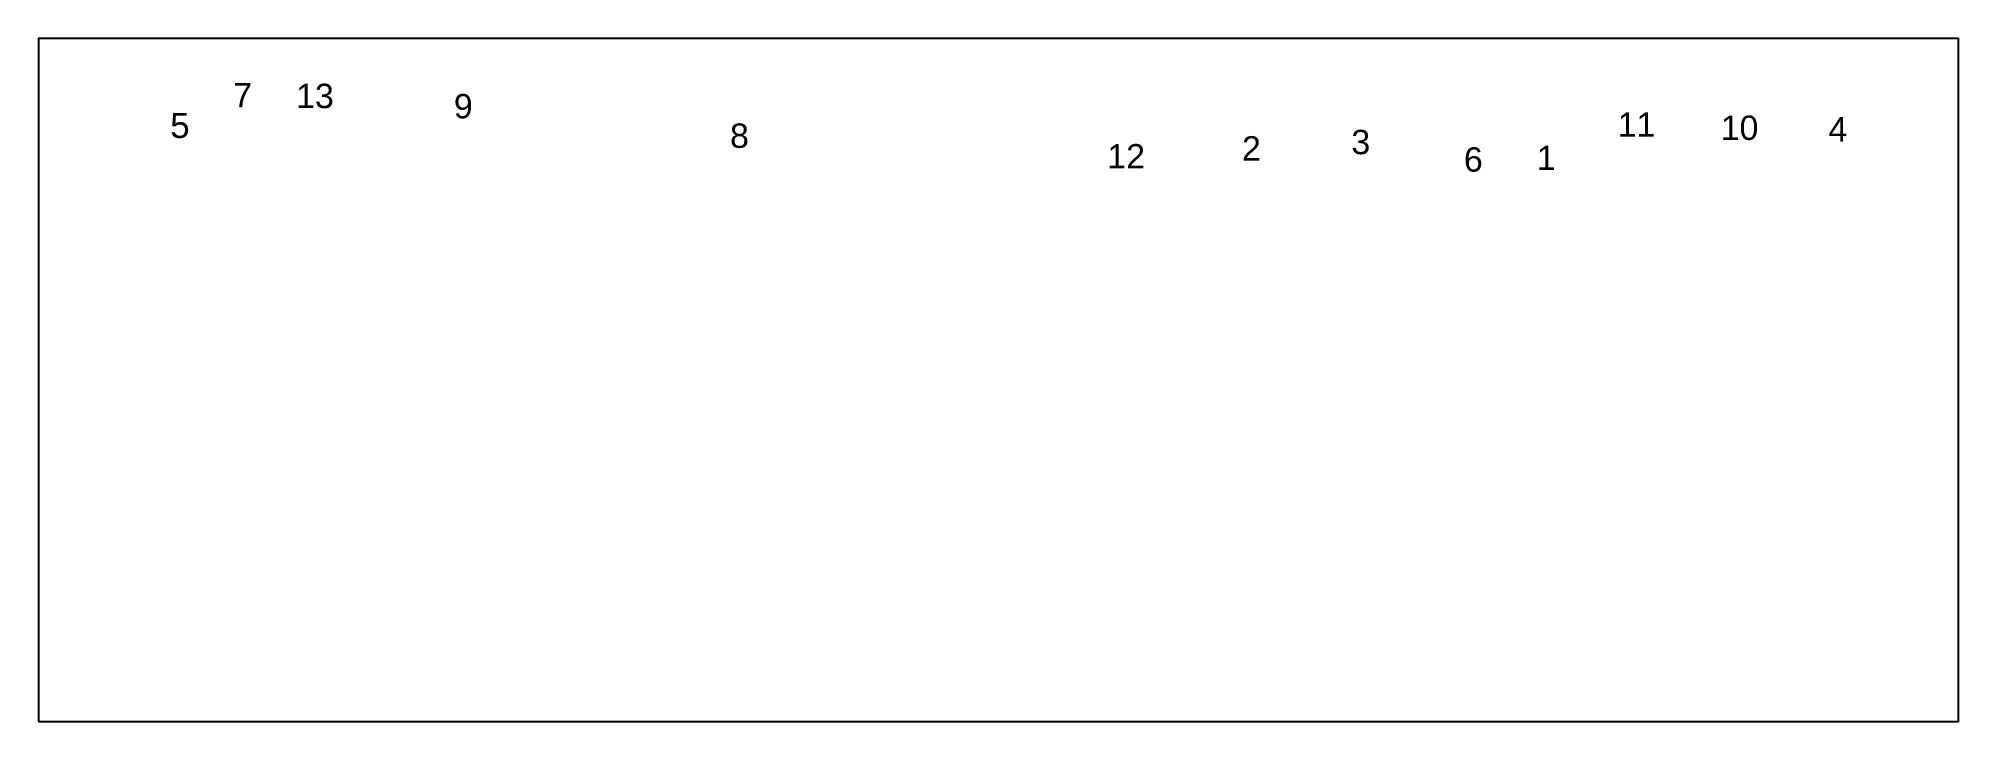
# Model space of a CAD drawing. Header units: inches. Extents: x 11.8 to 101.8, y 6.3 to 38.3.
import ezdxf

# ---------------------------------------------------------------- set-up
doc = ezdxf.new("R2010")
doc.units = ezdxf.units.IN
doc.header["$MEASUREMENT"] = 0
doc.styles.get("Standard").update_dxf_attribs({"font": 'arial.ttf'})

msp = doc.modelspace()

# ---------------------------------------------------------------- linework, layer by layer
msp.add_lwpolyline([(11.801, 6.281), (101.801, 6.281), (101.801, 38.281), (11.801, 38.281)], close=True)

# ---------------------------------------------------------------- texts
for s, height, p in [('7', 1.141, (20.931, 35.05)), ('13', 1.1407, (23.876, 35.017)), ('9', 1.141, (31.272, 34.538)), ('5', 1.177, (17.977, 33.617)), ('8', 1.141, (44.216, 33.155)), ('11', 1.1407, (85.818, 33.674)), ('10', 1.1407, (90.647, 33.526)), ('4', 1.141, (95.699, 33.452)), ('12', 1.1407, (61.897, 32.19)), ('2', 1.141, (68.212, 32.561)), ('3', 1.141, (73.338, 32.858)), ('6', 1.141, (78.612, 32.041)), ('1', 1.141, (82.03, 32.115))]:
    msp.add_text(s, height=height).set_placement(p)

doc.saveas('drawing.dxf')
